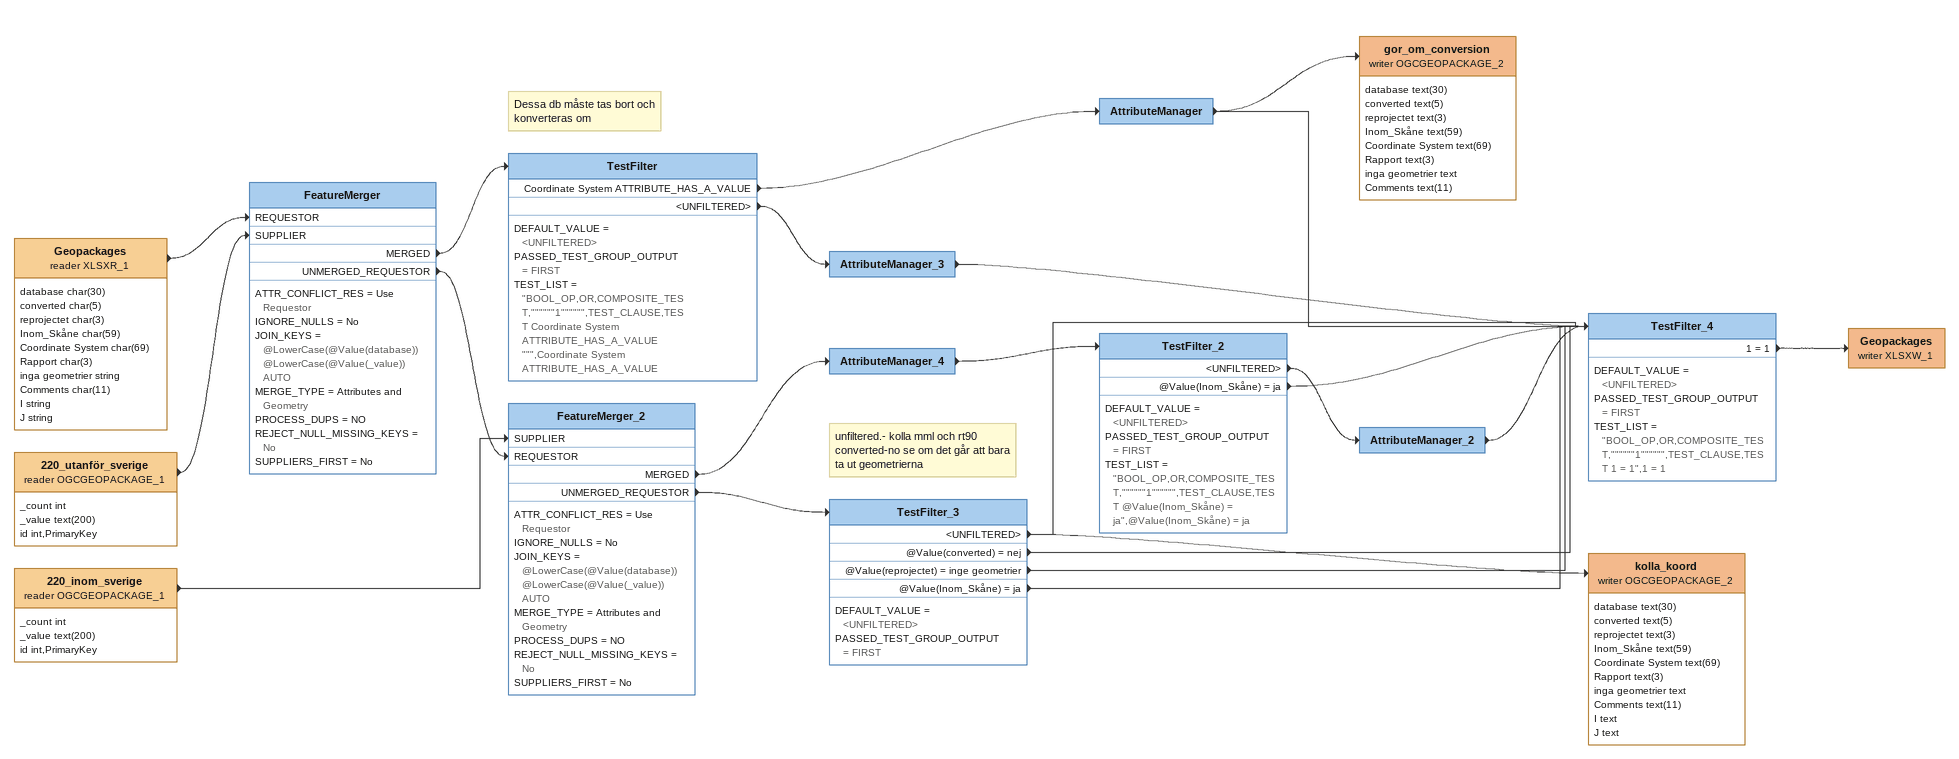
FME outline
Geopackages (reader XLSXR_1)
    attributes: database char(30), converted char(5), reprojectet char(3), Inom_Skåne char(59), Coordinate System char(69), Rapport char(3), inga geometrier string, Comments char(11), I string, J string
    -> FeatureMerger [REQUESTOR]
220_utanför_sverige (reader OGCGEOPACKAGE_1)
    attributes: _count int, _value text(200), id int,PrimaryKey
    -> FeatureMerger [SUPPLIER]
FeatureMerger
    ATTR_CONFLICT_RES = Use Requestor
    IGNORE_NULLS = No
    JOIN_KEYS = @LowerCase(@Value(database)) @LowerCase(@Value(_value)) AUTO
    MERGE_TYPE = Attributes and Geometry
    PROCESS_DUPS = NO
    REJECT_NULL_MISSING_KEYS = No
    SUPPLIERS_FIRST = No
    MERGED -> TestFilter
    UNMERGED_REQUESTOR -> FeatureMerger_2 [REQUESTOR]
Note: Dessa db måste tas bort och konverteras om
TestFilter
    DEFAULT_VALUE = <UNFILTERED>
    PASSED_TEST_GROUP_OUTPUT = FIRST
    TEST_LIST = "BOOL_OP,OR,COMPOSITE_TEST,""""""1"""""",TEST_CLAUSE,TEST Coordinate System ATTRIBUTE_HAS_A_VALUE """,Coordinate System ATTRIBUTE_HAS_A_VALUE
    Coordinate System ATTRIBUTE_HAS_A_VALUE -> AttributeManager
    <UNFILTERED> -> AttributeManager_3
AttributeManager
    -> gor_om_conversion (writer OGCGEOPACKAGE_2)
    -> TestFilter_4
gor_om_conversion (writer OGCGEOPACKAGE_2)
    attributes: database text(30), converted text(5), reprojectet text(3), Inom_Skåne text(59), Coordinate System text(69), Rapport text(3), inga geometrier text, Comments text(11)
AttributeManager_3
    -> TestFilter_4
220_inom_sverige (reader OGCGEOPACKAGE_1)
    attributes: _count int, _value text(200), id int,PrimaryKey
    -> FeatureMerger_2 [SUPPLIER]
FeatureMerger_2
    ATTR_CONFLICT_RES = Use Requestor
    IGNORE_NULLS = No
    JOIN_KEYS = @LowerCase(@Value(database)) @LowerCase(@Value(_value)) AUTO
    MERGE_TYPE = Attributes and Geometry
    PROCESS_DUPS = NO
    REJECT_NULL_MISSING_KEYS = No
    SUPPLIERS_FIRST = No
    MERGED -> AttributeManager_4
    UNMERGED_REQUESTOR -> TestFilter_3
AttributeManager_4
    -> TestFilter_2
TestFilter_2
    DEFAULT_VALUE = <UNFILTERED>
    PASSED_TEST_GROUP_OUTPUT = FIRST
    TEST_LIST = "BOOL_OP,OR,COMPOSITE_TEST,""""""1"""""",TEST_CLAUSE,TEST @Value(Inom_Skåne) = ja",@Value(Inom_Skåne) = ja
    <UNFILTERED> -> AttributeManager_2
    @Value(Inom_Skåne) = ja -> TestFilter_4
AttributeManager_2
    -> TestFilter_4
Note: unfiltered.- kolla mml och rt90 / converted-no se om det går att bara ta ut geometrierna
TestFilter_3
    DEFAULT_VALUE = <UNFILTERED>
    PASSED_TEST_GROUP_OUTPUT = FIRST
    <UNFILTERED> -> kolla_koord (writer OGCGEOPACKAGE_2)
    <UNFILTERED> -> TestFilter_4
    @Value(converted) = nej -> TestFilter_4
    @Value(reprojectet) = inge geometrier -> TestFilter_4
    @Value(Inom_Skåne) = ja -> TestFilter_4
TestFilter_4
    DEFAULT_VALUE = <UNFILTERED>
    PASSED_TEST_GROUP_OUTPUT = FIRST
    TEST_LIST = "BOOL_OP,OR,COMPOSITE_TEST,""""""1"""""",TEST_CLAUSE,TEST 1 = 1",1 = 1
    1 = 1 -> Geopackages (writer XLSXW_1)
Geopackages (writer XLSXW_1)
kolla_koord (writer OGCGEOPACKAGE_2)
    attributes: database text(30), converted text(5), reprojectet text(3), Inom_Skåne text(59), Coordinate System text(69), Rapport text(3), inga geometrier text, Comments text(11), I text, J text
